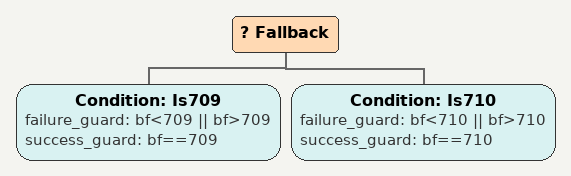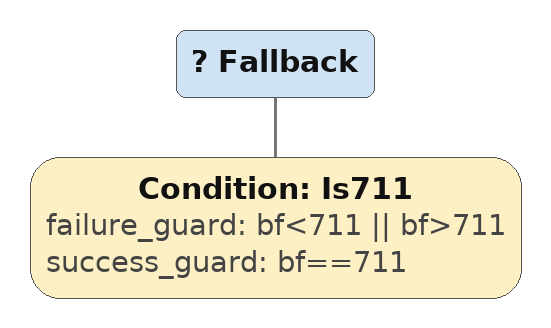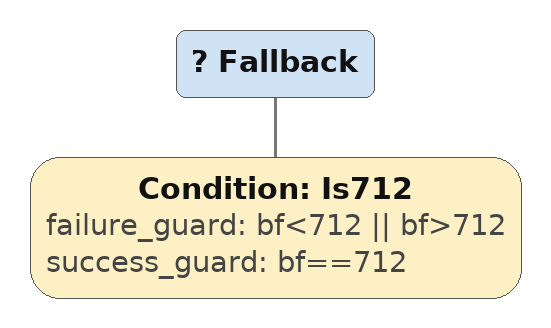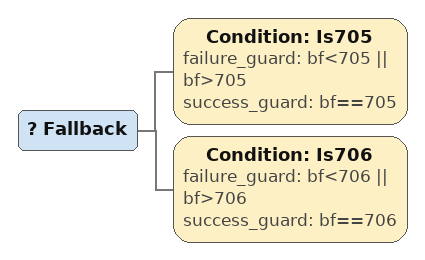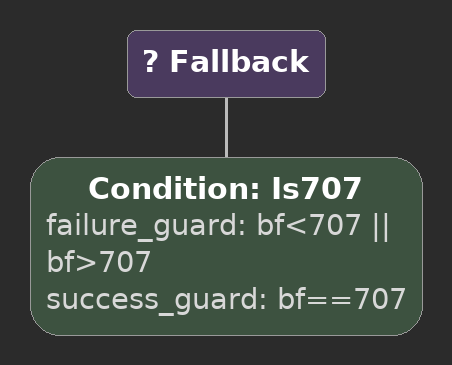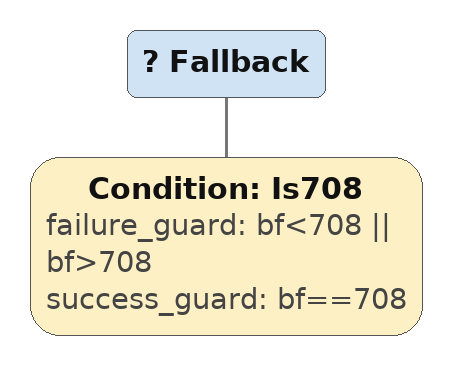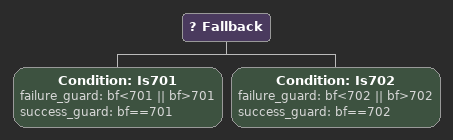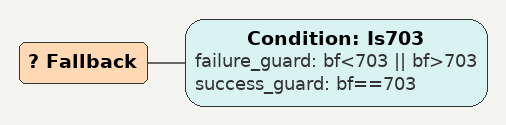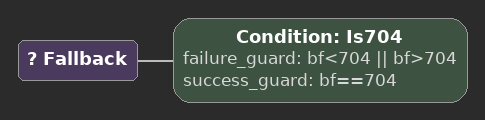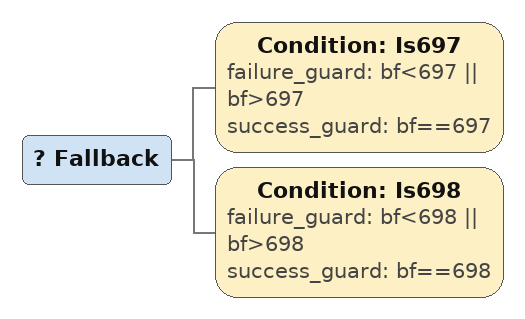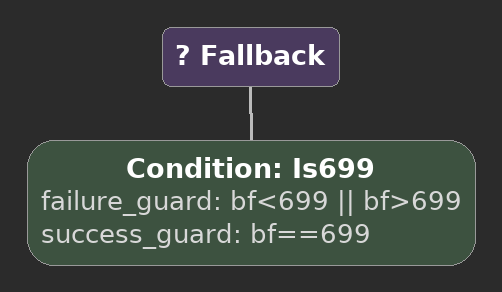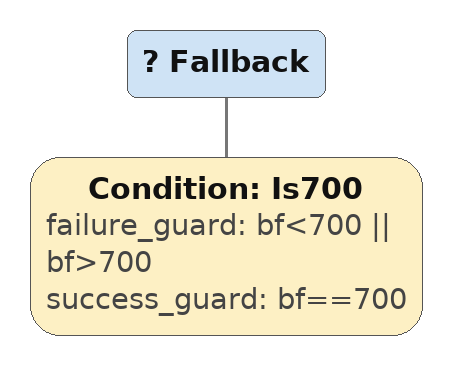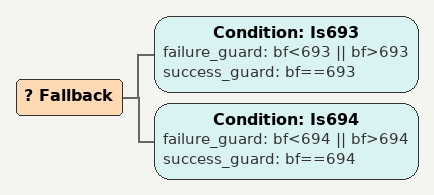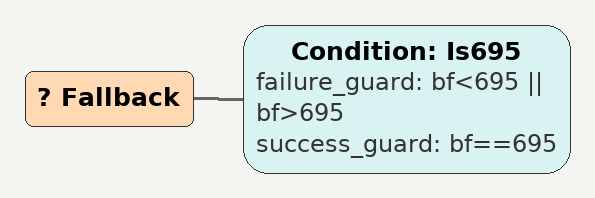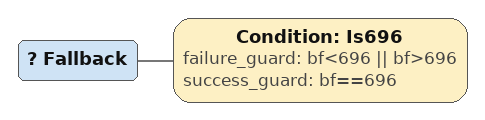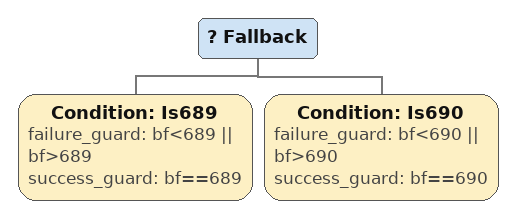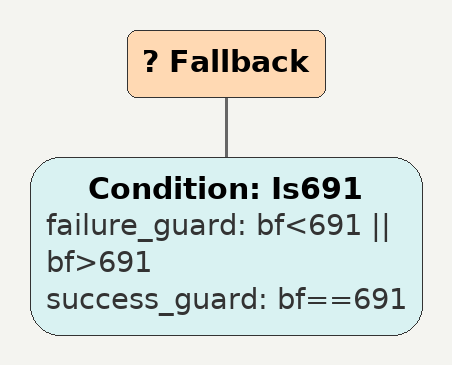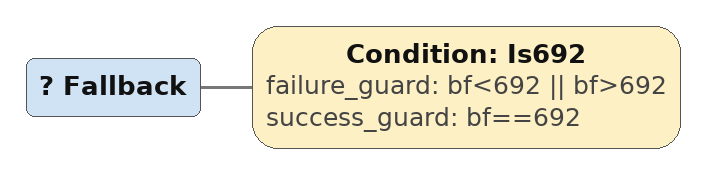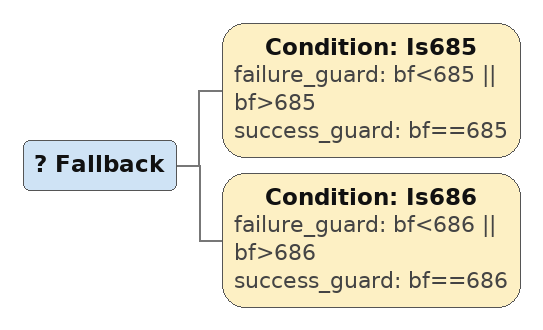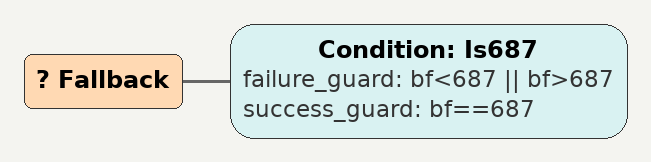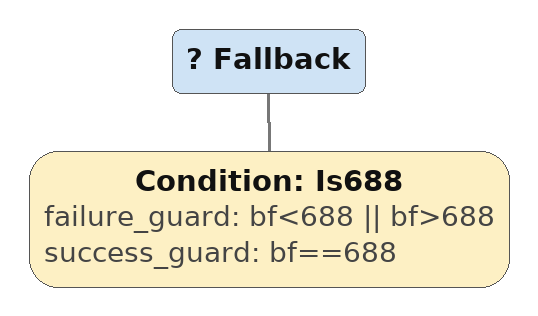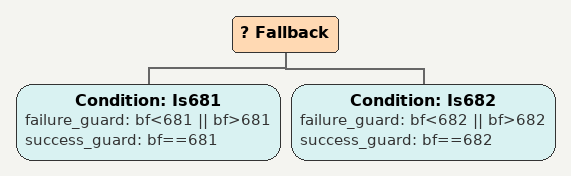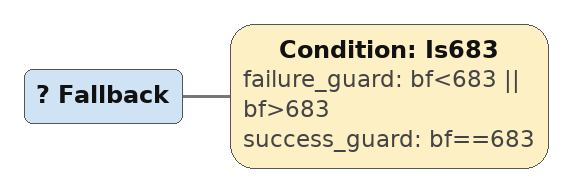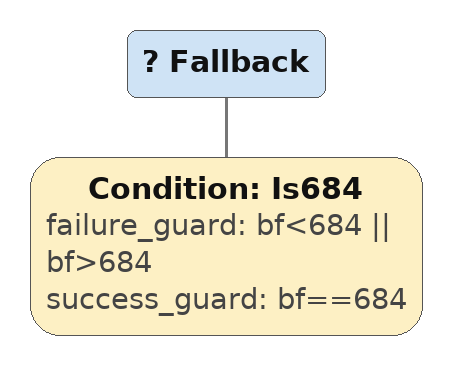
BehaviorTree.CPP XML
<Fallback>
    <Condition ID="Is709" failure_guard="bf&lt;709 || bf>709" success_guard="bf==709"/>
    <Condition ID="Is710" failure_guard="bf&lt;710 || bf>710" success_guard="bf==710"/>
        sequence708
        sequence
        children {
        } end_children
    } end_composite
</Fallback>

<Fallback>
    <Condition ID="Is711" failure_guard="bf&lt;711 || bf>711" success_guard="bf==711"/>
        sequence708
        sequence
        children {
        } end_children
    } end_composite
</Fallback>

<Fallback>
    <Condition ID="Is712" failure_guard="bf&lt;712 || bf>712" success_guard="bf==712"/>
        sequence708
        sequence
        children {
        } end_children
    } end_composite
</Fallback>

<Fallback>
    <Condition ID="Is705" failure_guard="bf&lt;705 || bf>705" success_guard="bf==705"/>
    <Condition ID="Is706" failure_guard="bf&lt;706 || bf>706" success_guard="bf==706"/>
        sequence704
        sequence
        children {
        } end_children
    } end_composite
</Fallback>

<Fallback>
    <Condition ID="Is707" failure_guard="bf&lt;707 || bf>707" success_guard="bf==707"/>
        sequence704
        sequence
        children {
        } end_children
    } end_composite
</Fallback>

<Fallback>
    <Condition ID="Is708" failure_guard="bf&lt;708 || bf>708" success_guard="bf==708"/>
        sequence704
        sequence
        children {
        } end_children
    } end_composite
</Fallback>

<Fallback>
    <Condition ID="Is701" failure_guard="bf&lt;701 || bf>701" success_guard="bf==701"/>
    <Condition ID="Is702" failure_guard="bf&lt;702 || bf>702" success_guard="bf==702"/>
        sequence700
        sequence
        children {
        } end_children
    } end_composite
</Fallback>

<Fallback>
    <Condition ID="Is703" failure_guard="bf&lt;703 || bf>703" success_guard="bf==703"/>
        sequence700
        sequence
        children {
        } end_children
    } end_composite
</Fallback>

<Fallback>
    <Condition ID="Is704" failure_guard="bf&lt;704 || bf>704" success_guard="bf==704"/>
        sequence700
        sequence
        children {
        } end_children
    } end_composite
</Fallback>

<Fallback>
    <Condition ID="Is697" failure_guard="bf&lt;697 || bf>697" success_guard="bf==697"/>
    <Condition ID="Is698" failure_guard="bf&lt;698 || bf>698" success_guard="bf==698"/>
        sequence696
        sequence
        children {
        } end_children
    } end_composite
</Fallback>

<Fallback>
    <Condition ID="Is699" failure_guard="bf&lt;699 || bf>699" success_guard="bf==699"/>
        sequence696
        sequence
        children {
        } end_children
    } end_composite
</Fallback>

<Fallback>
    <Condition ID="Is700" failure_guard="bf&lt;700 || bf>700" success_guard="bf==700"/>
        sequence696
        sequence
        children {
        } end_children
    } end_composite
</Fallback>

<Fallback>
    <Condition ID="Is693" failure_guard="bf&lt;693 || bf>693" success_guard="bf==693"/>
    <Condition ID="Is694" failure_guard="bf&lt;694 || bf>694" success_guard="bf==694"/>
        sequence692
        sequence
        children {
        } end_children
    } end_composite
</Fallback>

<Fallback>
    <Condition ID="Is695" failure_guard="bf&lt;695 || bf>695" success_guard="bf==695"/>
        sequence692
        sequence
        children {
        } end_children
    } end_composite
</Fallback>

<Fallback>
    <Condition ID="Is696" failure_guard="bf&lt;696 || bf>696" success_guard="bf==696"/>
        sequence692
        sequence
        children {
        } end_children
    } end_composite
</Fallback>

<Fallback>
    <Condition ID="Is689" failure_guard="bf&lt;689 || bf>689" success_guard="bf==689"/>
    <Condition ID="Is690" failure_guard="bf&lt;690 || bf>690" success_guard="bf==690"/>
        sequence688
        sequence
        children {
        } end_children
    } end_composite
</Fallback>

<Fallback>
    <Condition ID="Is691" failure_guard="bf&lt;691 || bf>691" success_guard="bf==691"/>
        sequence688
        sequence
        children {
        } end_children
    } end_composite
</Fallback>

<Fallback>
    <Condition ID="Is692" failure_guard="bf&lt;692 || bf>692" success_guard="bf==692"/>
        sequence688
        sequence
        children {
        } end_children
    } end_composite
</Fallback>

<Fallback>
    <Condition ID="Is685" failure_guard="bf&lt;685 || bf>685" success_guard="bf==685"/>
    <Condition ID="Is686" failure_guard="bf&lt;686 || bf>686" success_guard="bf==686"/>
        sequence684
        sequence
        children {
        } end_children
    } end_composite
</Fallback>

<Fallback>
    <Condition ID="Is687" failure_guard="bf&lt;687 || bf>687" success_guard="bf==687"/>
        sequence684
        sequence
        children {
        } end_children
    } end_composite
</Fallback>

<Fallback>
    <Condition ID="Is688" failure_guard="bf&lt;688 || bf>688" success_guard="bf==688"/>
        sequence684
        sequence
        children {
        } end_children
    } end_composite
</Fallback>

<Fallback>
    <Condition ID="Is681" failure_guard="bf&lt;681 || bf>681" success_guard="bf==681"/>
    <Condition ID="Is682" failure_guard="bf&lt;682 || bf>682" success_guard="bf==682"/>
        sequence680
        sequence
        children {
        } end_children
    } end_composite
</Fallback>

<Fallback>
    <Condition ID="Is683" failure_guard="bf&lt;683 || bf>683" success_guard="bf==683"/>
        sequence680
        sequence
        children {
        } end_children
    } end_composite
</Fallback>

<Fallback>
    <Condition ID="Is684" failure_guard="bf&lt;684 || bf>684" success_guard="bf==684"/>
        sequence680
        sequence
        children {
        } end_children
    } end_composite
</Fallback>
